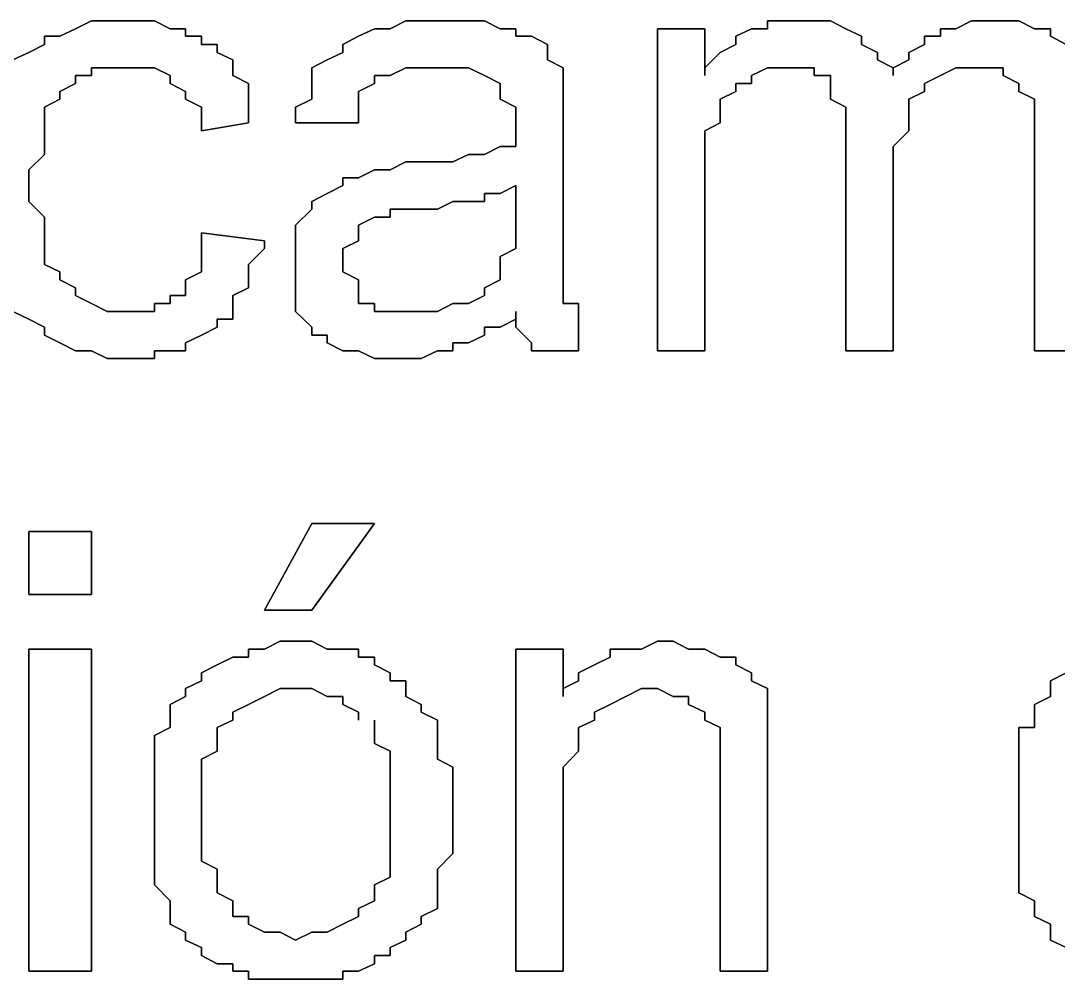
# Model space of a CAD drawing. Header units: metres. Extents: x 2.9 to 42.8, y 1.7 to 28.7.
# Drawn here: x 40.3913 to 40.6242, y 15.6157 to 15.8309 of the extents above; entities that cross this region are included whole.
import ezdxf

# ---------------------------------------------------------------- set-up
doc = ezdxf.new("R2010")
doc.units = ezdxf.units.M
doc.layers.add('GRIS', color=8, linetype='Continuous')

msp = doc.modelspace()

# ---------------------------------------------------------------- linework, layer by layer
at = {"layer": 'GRIS', "lineweight": -3}
for points in [[(40.4072, 15.8309), (40.4036, 15.8291), (40.4072, 15.8309)], [(40.4107, 15.8309), (40.4072, 15.8309), (40.4107, 15.8309)], [(40.4142, 15.8309), (40.4107, 15.8309), (40.4142, 15.8309)], [(40.4178, 15.8309), (40.4142, 15.8309), (40.4178, 15.8309)], [(40.4213, 15.8309), (40.4178, 15.8309), (40.4213, 15.8309)], [(40.4248, 15.8291), (40.4213, 15.8309), (40.4248, 15.8291)], [(40.4777, 15.8309), (40.4742, 15.8291), (40.4777, 15.8309)], [(40.4812, 15.8309), (40.4777, 15.8309), (40.4812, 15.8309)], [(40.4848, 15.8309), (40.4812, 15.8309), (40.4848, 15.8309)], [(40.4883, 15.8309), (40.4848, 15.8309), (40.4883, 15.8309)], [(40.4918, 15.8309), (40.4883, 15.8309), (40.4918, 15.8309)], [(40.4954, 15.8309), (40.4918, 15.8309), (40.4954, 15.8309)], [(40.4989, 15.8291), (40.4954, 15.8309), (40.4989, 15.8291)], [(40.5624, 15.8309), (40.5589, 15.8309), (40.5624, 15.8309)], [(40.5589, 15.8309), (40.5589, 15.8291), (40.5589, 15.8309)], [(40.5659, 15.8309), (40.5624, 15.8309), (40.5659, 15.8309)], [(40.5694, 15.8309), (40.5659, 15.8309), (40.5694, 15.8309)], [(40.573, 15.8309), (40.5694, 15.8309), (40.573, 15.8309)], [(40.5765, 15.8291), (40.573, 15.8309), (40.5765, 15.8291)], [(40.6047, 15.8309), (40.6012, 15.8291), (40.6047, 15.8309)], [(40.6082, 15.8309), (40.6047, 15.8309), (40.6082, 15.8309)], [(40.6118, 15.8309), (40.6082, 15.8309), (40.6118, 15.8309)], [(40.6153, 15.8309), (40.6118, 15.8309), (40.6153, 15.8309)], [(40.6188, 15.8291), (40.6153, 15.8309), (40.6188, 15.8291)], [(40.4001, 15.8274), (40.3966, 15.8274), (40.4001, 15.8274)], [(40.3966, 15.8274), (40.3966, 15.8256), (40.3966, 15.8274)], [(40.4036, 15.8291), (40.4001, 15.8274), (40.4036, 15.8291)], [(40.4283, 15.8291), (40.4248, 15.8291), (40.4283, 15.8291)], [(40.4283, 15.8274), (40.4283, 15.8291), (40.4283, 15.8274)], [(40.4319, 15.8274), (40.4283, 15.8274), (40.4319, 15.8274)], [(40.4319, 15.8256), (40.4319, 15.8274), (40.4319, 15.8256)], [(40.4671, 15.8274), (40.4636, 15.8256), (40.4671, 15.8274)], [(40.4707, 15.8291), (40.4671, 15.8274), (40.4707, 15.8291)], [(40.4742, 15.8291), (40.4707, 15.8291), (40.4742, 15.8291)], [(40.5024, 15.8291), (40.4989, 15.8291), (40.5024, 15.8291)], [(40.5024, 15.8274), (40.5024, 15.8291), (40.5024, 15.8274)], [(40.5059, 15.8274), (40.5024, 15.8274), (40.5059, 15.8274)], [(40.5095, 15.8256), (40.5059, 15.8274), (40.5095, 15.8256)], [(40.5448, 15.8291), (40.5342, 15.8291), (40.5448, 15.8291)], [(40.5342, 15.8291), (40.5342, 15.7568), (40.5342, 15.8291)], [(40.5448, 15.8186), (40.5448, 15.8291), (40.5448, 15.8186)], [(40.5553, 15.8291), (40.5518, 15.8274), (40.5553, 15.8291)], [(40.5518, 15.8274), (40.5518, 15.8256), (40.5518, 15.8274)], [(40.5589, 15.8291), (40.5553, 15.8291), (40.5589, 15.8291)], [(40.58, 15.8274), (40.5765, 15.8291), (40.58, 15.8274)], [(40.58, 15.8256), (40.58, 15.8274), (40.58, 15.8256)], [(40.5977, 15.8274), (40.5941, 15.8274), (40.5977, 15.8274)], [(40.5941, 15.8274), (40.5941, 15.8256), (40.5941, 15.8274)], [(40.6012, 15.8291), (40.5977, 15.8291), (40.6012, 15.8291)], [(40.5977, 15.8291), (40.5977, 15.8274), (40.5977, 15.8291)], [(40.6224, 15.8291), (40.6188, 15.8291), (40.6224, 15.8291)], [(40.6224, 15.8274), (40.6224, 15.8291), (40.6224, 15.8274)], [(40.6259, 15.8256), (40.6224, 15.8274), (40.6259, 15.8256)], [(40.3966, 15.8256), (40.3931, 15.8238), (40.3966, 15.8256)], [(40.4354, 15.8256), (40.4319, 15.8256), (40.4354, 15.8256)], [(40.4354, 15.8238), (40.4354, 15.8256), (40.4354, 15.8238)], [(40.4636, 15.8256), (40.4636, 15.8238), (40.4636, 15.8256)], [(40.5095, 15.8238), (40.5095, 15.8256), (40.5095, 15.8238)], [(40.5518, 15.8256), (40.5483, 15.8238), (40.5518, 15.8256)], [(40.5836, 15.8238), (40.58, 15.8256), (40.5836, 15.8238)], [(40.5941, 15.8256), (40.5906, 15.8238), (40.5941, 15.8256)], [(40.3931, 15.8238), (40.3895, 15.8221), (40.3931, 15.8238)], [(40.4389, 15.8221), (40.4354, 15.8238), (40.4389, 15.8221)], [(40.4636, 15.8238), (40.4601, 15.8221), (40.4636, 15.8238)], [(40.5095, 15.8221), (40.5095, 15.8238), (40.5095, 15.8221)], [(40.5483, 15.8238), (40.5448, 15.8203), (40.5483, 15.8238)], [(40.5836, 15.8221), (40.5836, 15.8238), (40.5836, 15.8221)], [(40.5906, 15.8238), (40.5906, 15.8221), (40.5906, 15.8238)], [(40.4072, 15.8186), (40.4072, 15.8203), (40.4072, 15.8186)], [(40.4072, 15.8203), (40.4107, 15.8203), (40.4072, 15.8203)], [(40.4107, 15.8203), (40.4142, 15.8203), (40.4107, 15.8203)], [(40.4142, 15.8203), (40.4178, 15.8203), (40.4142, 15.8203)], [(40.4178, 15.8203), (40.4213, 15.8203), (40.4178, 15.8203)], [(40.4213, 15.8203), (40.4248, 15.8186), (40.4213, 15.8203)], [(40.4389, 15.8203), (40.4389, 15.8221), (40.4389, 15.8203)], [(40.4389, 15.8186), (40.4389, 15.8203), (40.4389, 15.8186)], [(40.4601, 15.8221), (40.4566, 15.8203), (40.4601, 15.8221)], [(40.4566, 15.8203), (40.4566, 15.8186), (40.4566, 15.8203)], [(40.4742, 15.8186), (40.4777, 15.8203), (40.4742, 15.8186)], [(40.4777, 15.8203), (40.4812, 15.8203), (40.4777, 15.8203)], [(40.4812, 15.8203), (40.4848, 15.8203), (40.4812, 15.8203)], [(40.4848, 15.8203), (40.4883, 15.8203), (40.4848, 15.8203)], [(40.4883, 15.8203), (40.4918, 15.8203), (40.4883, 15.8203)], [(40.4918, 15.8203), (40.4954, 15.8186), (40.4918, 15.8203)], [(40.513, 15.8203), (40.5095, 15.8221), (40.513, 15.8203)], [(40.513, 15.8168), (40.513, 15.8203), (40.513, 15.8168)], [(40.5448, 15.8203), (40.5448, 15.8186), (40.5448, 15.8203)], [(40.5553, 15.8186), (40.5589, 15.8203), (40.5553, 15.8186)], [(40.5589, 15.8203), (40.5624, 15.8203), (40.5589, 15.8203)], [(40.5624, 15.8203), (40.5659, 15.8203), (40.5624, 15.8203)], [(40.5659, 15.8203), (40.5694, 15.8203), (40.5659, 15.8203)], [(40.5694, 15.8203), (40.5694, 15.8186), (40.5694, 15.8203)], [(40.5871, 15.8203), (40.5836, 15.8221), (40.5871, 15.8203)], [(40.5906, 15.8221), (40.5871, 15.8203), (40.5906, 15.8221)], [(40.5871, 15.8203), (40.5871, 15.8186), (40.5871, 15.8203)], [(40.5871, 15.8186), (40.5871, 15.8203), (40.5871, 15.8186)], [(40.5977, 15.8186), (40.6012, 15.8203), (40.5977, 15.8186)], [(40.6012, 15.8203), (40.6047, 15.8203), (40.6012, 15.8203)], [(40.6047, 15.8203), (40.6082, 15.8203), (40.6047, 15.8203)], [(40.6082, 15.8203), (40.6118, 15.8203), (40.6082, 15.8203)], [(40.6118, 15.8203), (40.6118, 15.8186), (40.6118, 15.8203)], [(40.4036, 15.8168), (40.4036, 15.8186), (40.4036, 15.8168)], [(40.4036, 15.8186), (40.4072, 15.8186), (40.4036, 15.8186)], [(40.4248, 15.8186), (40.4248, 15.8168), (40.4248, 15.8186)], [(40.4424, 15.8168), (40.4389, 15.8186), (40.4424, 15.8168)], [(40.4566, 15.8186), (40.4566, 15.8168), (40.4566, 15.8186)], [(40.4707, 15.8168), (40.4707, 15.8186), (40.4707, 15.8168)], [(40.4707, 15.8186), (40.4742, 15.8186), (40.4707, 15.8186)], [(40.4954, 15.8186), (40.4989, 15.8168), (40.4954, 15.8186)], [(40.5553, 15.8168), (40.5553, 15.8186), (40.5553, 15.8168)], [(40.5694, 15.8186), (40.573, 15.8186), (40.5694, 15.8186)], [(40.573, 15.8186), (40.573, 15.8168), (40.573, 15.8186)], [(40.5941, 15.8168), (40.5977, 15.8186), (40.5941, 15.8168)], [(40.6118, 15.8186), (40.6153, 15.8168), (40.6118, 15.8186)], [(40.4001, 15.815), (40.4036, 15.8168), (40.4001, 15.815)], [(40.4248, 15.8168), (40.4283, 15.815), (40.4248, 15.8168)], [(40.4424, 15.8133), (40.4424, 15.8168), (40.4424, 15.8133)], [(40.4566, 15.8168), (40.4566, 15.8133), (40.4566, 15.8168)], [(40.4671, 15.815), (40.4707, 15.8168), (40.4671, 15.815)], [(40.4989, 15.8168), (40.4989, 15.815), (40.4989, 15.8168)], [(40.513, 15.815), (40.513, 15.8168), (40.513, 15.815)], [(40.5518, 15.815), (40.5518, 15.8168), (40.5518, 15.815)], [(40.5518, 15.8168), (40.5553, 15.8168), (40.5518, 15.8168)], [(40.573, 15.8168), (40.573, 15.815), (40.573, 15.8168)], [(40.5941, 15.815), (40.5941, 15.8168), (40.5941, 15.815)], [(40.6153, 15.8168), (40.6153, 15.815), (40.6153, 15.8168)], [(40.3966, 15.8115), (40.4001, 15.8133), (40.3966, 15.8115)], [(40.4001, 15.8133), (40.4001, 15.815), (40.4001, 15.8133)], [(40.4283, 15.815), (40.4283, 15.8133), (40.4283, 15.815)], [(40.4283, 15.8133), (40.4319, 15.8115), (40.4283, 15.8133)], [(40.4424, 15.8115), (40.4424, 15.8133), (40.4424, 15.8115)], [(40.4566, 15.8133), (40.453, 15.8115), (40.4566, 15.8133)], [(40.4671, 15.8133), (40.4671, 15.815), (40.4671, 15.8133)], [(40.4671, 15.8115), (40.4671, 15.8133), (40.4671, 15.8115)], [(40.4989, 15.815), (40.4989, 15.8133), (40.4989, 15.815)], [(40.4989, 15.8133), (40.5024, 15.8115), (40.4989, 15.8133)], [(40.513, 15.8133), (40.513, 15.815), (40.513, 15.8133)], [(40.513, 15.8115), (40.513, 15.8133), (40.513, 15.8115)], [(40.5483, 15.8133), (40.5518, 15.815), (40.5483, 15.8133)], [(40.5483, 15.8097), (40.5483, 15.8133), (40.5483, 15.8097)], [(40.573, 15.815), (40.573, 15.8133), (40.573, 15.815)], [(40.573, 15.8133), (40.5765, 15.8115), (40.573, 15.8133)], [(40.5906, 15.8133), (40.5941, 15.815), (40.5906, 15.8133)], [(40.5906, 15.8115), (40.5906, 15.8133), (40.5906, 15.8115)], [(40.6153, 15.815), (40.6188, 15.8133), (40.6153, 15.815)], [(40.6188, 15.8133), (40.6188, 15.8115), (40.6188, 15.8133)], [(40.3966, 15.8097), (40.3966, 15.8115), (40.3966, 15.8097)], [(40.4319, 15.8115), (40.4319, 15.8097), (40.4319, 15.8115)], [(40.4424, 15.8097), (40.4424, 15.8115), (40.4424, 15.8097)], [(40.453, 15.8115), (40.453, 15.808), (40.453, 15.8115)], [(40.4671, 15.808), (40.4671, 15.8115), (40.4671, 15.808)], [(40.5024, 15.8115), (40.5024, 15.8097), (40.5024, 15.8115)], [(40.513, 15.8097), (40.513, 15.8115), (40.513, 15.8097)], [(40.5765, 15.8115), (40.5765, 15.8097), (40.5765, 15.8115)], [(40.5906, 15.8097), (40.5906, 15.8115), (40.5906, 15.8097)], [(40.6188, 15.8115), (40.6188, 15.808), (40.6188, 15.8115)], [(40.3966, 15.808), (40.3966, 15.8097), (40.3966, 15.808)], [(40.4319, 15.8097), (40.4319, 15.8062), (40.4319, 15.8097)], [(40.4424, 15.808), (40.4424, 15.8097), (40.4424, 15.808)], [(40.5024, 15.8097), (40.5024, 15.8062), (40.5024, 15.8097)], [(40.513, 15.8062), (40.513, 15.8097), (40.513, 15.8062)], [(40.5483, 15.808), (40.5483, 15.8097), (40.5483, 15.808)], [(40.5765, 15.8097), (40.5765, 15.8062), (40.5765, 15.8097)], [(40.5906, 15.808), (40.5906, 15.8097), (40.5906, 15.808)], [(40.3966, 15.8044), (40.3966, 15.808), (40.3966, 15.8044)], [(40.4319, 15.8062), (40.4424, 15.808), (40.4319, 15.8062)], [(40.453, 15.808), (40.4671, 15.808), (40.453, 15.808)], [(40.5024, 15.8062), (40.5024, 15.8027), (40.5024, 15.8062)], [(40.513, 15.8044), (40.513, 15.8062), (40.513, 15.8044)], [(40.5448, 15.8062), (40.5483, 15.808), (40.5448, 15.8062)], [(40.5448, 15.8044), (40.5448, 15.8062), (40.5448, 15.8044)], [(40.5765, 15.8062), (40.5765, 15.8044), (40.5765, 15.8062)], [(40.5871, 15.8027), (40.5906, 15.8062), (40.5871, 15.8027)], [(40.5906, 15.8062), (40.5906, 15.808), (40.5906, 15.8062)], [(40.6188, 15.808), (40.6188, 15.8062), (40.6188, 15.808)], [(40.6188, 15.8062), (40.6188, 15.8027), (40.6188, 15.8062)], [(40.3966, 15.8027), (40.3966, 15.8044), (40.3966, 15.8027)], [(40.513, 15.7868), (40.513, 15.8044), (40.513, 15.7868)], [(40.5448, 15.8009), (40.5448, 15.8044), (40.5448, 15.8009)], [(40.5765, 15.8044), (40.5765, 15.7568), (40.5765, 15.8044)], [(40.3966, 15.8009), (40.3966, 15.8027), (40.3966, 15.8009)], [(40.4989, 15.8027), (40.4954, 15.8009), (40.4989, 15.8027)], [(40.5024, 15.8027), (40.4989, 15.8027), (40.5024, 15.8027)], [(40.5871, 15.8009), (40.5871, 15.8027), (40.5871, 15.8009)], [(40.6188, 15.8027), (40.6188, 15.7568), (40.6188, 15.8027)], [(40.3931, 15.7974), (40.3966, 15.8009), (40.3931, 15.7974)], [(40.4777, 15.7992), (40.4742, 15.7974), (40.4777, 15.7992)], [(40.4812, 15.7992), (40.4777, 15.7992), (40.4812, 15.7992)], [(40.4848, 15.7992), (40.4812, 15.7992), (40.4848, 15.7992)], [(40.4883, 15.7992), (40.4848, 15.7992), (40.4883, 15.7992)], [(40.4918, 15.8009), (40.4883, 15.7992), (40.4918, 15.8009)], [(40.4954, 15.8009), (40.4918, 15.8009), (40.4954, 15.8009)], [(40.5448, 15.7992), (40.5448, 15.8009), (40.5448, 15.7992)], [(40.5448, 15.7956), (40.5448, 15.7992), (40.5448, 15.7956)], [(40.5871, 15.7992), (40.5871, 15.8009), (40.5871, 15.7992)], [(40.5871, 15.7568), (40.5871, 15.7992), (40.5871, 15.7568)], [(40.3931, 15.7939), (40.3931, 15.7974), (40.3931, 15.7939)], [(40.4707, 15.7974), (40.4671, 15.7956), (40.4707, 15.7974)], [(40.4742, 15.7974), (40.4707, 15.7974), (40.4742, 15.7974)], [(40.4671, 15.7956), (40.4636, 15.7956), (40.4671, 15.7956)], [(40.4636, 15.7956), (40.4636, 15.7939), (40.4636, 15.7956)], [(40.5448, 15.7939), (40.5448, 15.7956), (40.5448, 15.7939)], [(40.3931, 15.7903), (40.3931, 15.7939), (40.3931, 15.7903)], [(40.4601, 15.7921), (40.4566, 15.7903), (40.4601, 15.7921)], [(40.4636, 15.7939), (40.4601, 15.7921), (40.4636, 15.7939)], [(40.4954, 15.7903), (40.4954, 15.7921), (40.4954, 15.7903)], [(40.4954, 15.7921), (40.4989, 15.7921), (40.4954, 15.7921)], [(40.4989, 15.7921), (40.5024, 15.7939), (40.4989, 15.7921)], [(40.5024, 15.7939), (40.5024, 15.7886), (40.5024, 15.7939)], [(40.5448, 15.7568), (40.5448, 15.7939), (40.5448, 15.7568)], [(40.3966, 15.7868), (40.3931, 15.7903), (40.3966, 15.7868)], [(40.4566, 15.7903), (40.4566, 15.7886), (40.4566, 15.7903)], [(40.4848, 15.7886), (40.4883, 15.7903), (40.4848, 15.7886)], [(40.4883, 15.7903), (40.4918, 15.7903), (40.4883, 15.7903)], [(40.4918, 15.7903), (40.4954, 15.7903), (40.4918, 15.7903)], [(40.4566, 15.7886), (40.453, 15.785), (40.4566, 15.7886)], [(40.4742, 15.7868), (40.4742, 15.7886), (40.4742, 15.7868)], [(40.4742, 15.7886), (40.4777, 15.7886), (40.4742, 15.7886)], [(40.4777, 15.7886), (40.4812, 15.7886), (40.4777, 15.7886)], [(40.4812, 15.7886), (40.4848, 15.7886), (40.4812, 15.7886)], [(40.5024, 15.7886), (40.5024, 15.785), (40.5024, 15.7886)], [(40.3966, 15.785), (40.3966, 15.7868), (40.3966, 15.785)], [(40.3966, 15.7815), (40.3966, 15.785), (40.3966, 15.7815)], [(40.453, 15.785), (40.453, 15.7833), (40.453, 15.785)], [(40.4671, 15.785), (40.4707, 15.7868), (40.4671, 15.785)], [(40.4671, 15.7833), (40.4671, 15.785), (40.4671, 15.7833)], [(40.4707, 15.7868), (40.4742, 15.7868), (40.4707, 15.7868)], [(40.5024, 15.785), (40.5024, 15.7833), (40.5024, 15.785)], [(40.513, 15.7833), (40.513, 15.7868), (40.513, 15.7833)], [(40.4319, 15.7833), (40.4319, 15.7815), (40.4319, 15.7833)], [(40.446, 15.7815), (40.4319, 15.7833), (40.446, 15.7815)], [(40.453, 15.7833), (40.453, 15.7815), (40.453, 15.7833)], [(40.4671, 15.7815), (40.4671, 15.7833), (40.4671, 15.7815)], [(40.5024, 15.7833), (40.5024, 15.7798), (40.5024, 15.7833)], [(40.513, 15.7798), (40.513, 15.7833), (40.513, 15.7798)], [(40.3966, 15.7798), (40.3966, 15.7815), (40.3966, 15.7798)], [(40.4319, 15.7815), (40.4319, 15.7798), (40.4319, 15.7815)], [(40.446, 15.7798), (40.446, 15.7815), (40.446, 15.7798)], [(40.453, 15.7815), (40.453, 15.778), (40.453, 15.7815)], [(40.4636, 15.7798), (40.4671, 15.7815), (40.4636, 15.7798)], [(40.3966, 15.778), (40.3966, 15.7798), (40.3966, 15.778)], [(40.3966, 15.7762), (40.3966, 15.778), (40.3966, 15.7762)], [(40.4319, 15.7798), (40.4319, 15.778), (40.4319, 15.7798)], [(40.4319, 15.778), (40.4319, 15.7745), (40.4319, 15.778)], [(40.4424, 15.7762), (40.446, 15.7798), (40.4424, 15.7762)], [(40.453, 15.778), (40.453, 15.7762), (40.453, 15.778)], [(40.4636, 15.778), (40.4636, 15.7798), (40.4636, 15.778)], [(40.4636, 15.7762), (40.4636, 15.778), (40.4636, 15.7762)], [(40.5024, 15.7798), (40.4989, 15.778), (40.5024, 15.7798)], [(40.4989, 15.778), (40.4989, 15.7762), (40.4989, 15.778)], [(40.513, 15.778), (40.513, 15.7798), (40.513, 15.778)], [(40.513, 15.7745), (40.513, 15.778), (40.513, 15.7745)], [(40.4001, 15.7745), (40.3966, 15.7762), (40.4001, 15.7745)], [(40.4424, 15.7745), (40.4424, 15.7762), (40.4424, 15.7745)], [(40.453, 15.7762), (40.453, 15.7727), (40.453, 15.7762)], [(40.4636, 15.7745), (40.4636, 15.7762), (40.4636, 15.7745)], [(40.4989, 15.7762), (40.4989, 15.7745), (40.4989, 15.7762)], [(40.4001, 15.7727), (40.4001, 15.7745), (40.4001, 15.7727)], [(40.4319, 15.7745), (40.4283, 15.7727), (40.4319, 15.7745)], [(40.4424, 15.7727), (40.4424, 15.7745), (40.4424, 15.7727)], [(40.4671, 15.7727), (40.4636, 15.7745), (40.4671, 15.7727)], [(40.4989, 15.7745), (40.4989, 15.7727), (40.4989, 15.7745)], [(40.513, 15.7727), (40.513, 15.7745), (40.513, 15.7727)], [(40.4036, 15.7709), (40.4001, 15.7727), (40.4036, 15.7709)], [(40.4283, 15.7727), (40.4283, 15.7709), (40.4283, 15.7727)], [(40.4424, 15.7709), (40.4424, 15.7727), (40.4424, 15.7709)], [(40.453, 15.7727), (40.453, 15.7709), (40.453, 15.7727)], [(40.4671, 15.7692), (40.4671, 15.7727), (40.4671, 15.7692)], [(40.4989, 15.7727), (40.4954, 15.7709), (40.4989, 15.7727)], [(40.513, 15.7709), (40.513, 15.7727), (40.513, 15.7709)], [(40.4036, 15.7692), (40.4036, 15.7709), (40.4036, 15.7692)], [(40.4072, 15.7674), (40.4036, 15.7692), (40.4072, 15.7674)], [(40.4283, 15.7692), (40.4248, 15.7692), (40.4283, 15.7692)], [(40.4248, 15.7692), (40.4248, 15.7674), (40.4248, 15.7692)], [(40.4283, 15.7709), (40.4283, 15.7692), (40.4283, 15.7709)], [(40.4389, 15.7692), (40.4424, 15.7709), (40.4389, 15.7692)], [(40.4389, 15.7656), (40.4389, 15.7692), (40.4389, 15.7656)], [(40.453, 15.7709), (40.453, 15.7692), (40.453, 15.7709)], [(40.453, 15.7692), (40.453, 15.7674), (40.453, 15.7692)], [(40.4671, 15.7674), (40.4671, 15.7692), (40.4671, 15.7674)], [(40.4954, 15.7692), (40.4918, 15.7674), (40.4954, 15.7692)], [(40.4954, 15.7709), (40.4954, 15.7692), (40.4954, 15.7709)], [(40.513, 15.7674), (40.513, 15.7709), (40.513, 15.7674)], [(40.4107, 15.7656), (40.4072, 15.7674), (40.4107, 15.7656)], [(40.4248, 15.7674), (40.4213, 15.7674), (40.4248, 15.7674)], [(40.4213, 15.7674), (40.4213, 15.7656), (40.4213, 15.7674)], [(40.453, 15.7674), (40.453, 15.7656), (40.453, 15.7674)], [(40.4707, 15.7674), (40.4671, 15.7674), (40.4707, 15.7674)], [(40.4707, 15.7656), (40.4707, 15.7674), (40.4707, 15.7656)], [(40.4883, 15.7674), (40.4848, 15.7656), (40.4883, 15.7674)], [(40.4918, 15.7674), (40.4883, 15.7674), (40.4918, 15.7674)], [(40.5165, 15.7674), (40.513, 15.7674), (40.5165, 15.7674)], [(40.5165, 15.7656), (40.5165, 15.7674), (40.5165, 15.7656)], [(40.3895, 15.7656), (40.3931, 15.7639), (40.3895, 15.7656)], [(40.4142, 15.7656), (40.4107, 15.7656), (40.4142, 15.7656)], [(40.4178, 15.7656), (40.4142, 15.7656), (40.4178, 15.7656)], [(40.4213, 15.7656), (40.4178, 15.7656), (40.4213, 15.7656)], [(40.4389, 15.7639), (40.4389, 15.7656), (40.4389, 15.7639)], [(40.453, 15.7656), (40.4566, 15.7621), (40.453, 15.7656)], [(40.4742, 15.7656), (40.4707, 15.7656), (40.4742, 15.7656)], [(40.4777, 15.7656), (40.4742, 15.7656), (40.4777, 15.7656)], [(40.4812, 15.7656), (40.4777, 15.7656), (40.4812, 15.7656)], [(40.4848, 15.7656), (40.4812, 15.7656), (40.4848, 15.7656)], [(40.5024, 15.7656), (40.5024, 15.7639), (40.5024, 15.7656)], [(40.5024, 15.7639), (40.5024, 15.7656), (40.5024, 15.7639)], [(40.5165, 15.7639), (40.5165, 15.7656), (40.5165, 15.7639)], [(40.3931, 15.7639), (40.3966, 15.7621), (40.3931, 15.7639)], [(40.3966, 15.7621), (40.3966, 15.7603), (40.3966, 15.7621)], [(40.4319, 15.7603), (40.4354, 15.7621), (40.4319, 15.7603)], [(40.4354, 15.7621), (40.4354, 15.7639), (40.4354, 15.7621)], [(40.4354, 15.7639), (40.4389, 15.7639), (40.4354, 15.7639)], [(40.4566, 15.7621), (40.4566, 15.7603), (40.4566, 15.7621)], [(40.4954, 15.7603), (40.4954, 15.7621), (40.4954, 15.7603)], [(40.4954, 15.7621), (40.4989, 15.7621), (40.4954, 15.7621)], [(40.4989, 15.7621), (40.5024, 15.7639), (40.4989, 15.7621)], [(40.5024, 15.7639), (40.5024, 15.7621), (40.5024, 15.7639)], [(40.5024, 15.7621), (40.5059, 15.7586), (40.5024, 15.7621)], [(40.5165, 15.7603), (40.5165, 15.7639), (40.5165, 15.7603)], [(40.3966, 15.7603), (40.4001, 15.7586), (40.3966, 15.7603)], [(40.4283, 15.7586), (40.4319, 15.7603), (40.4283, 15.7586)], [(40.4566, 15.7603), (40.4601, 15.7603), (40.4566, 15.7603)], [(40.4601, 15.7603), (40.4601, 15.7586), (40.4601, 15.7603)], [(40.4918, 15.7586), (40.4954, 15.7603), (40.4918, 15.7586)], [(40.5165, 15.7586), (40.5165, 15.7603), (40.5165, 15.7586)], [(40.4001, 15.7586), (40.4036, 15.7568), (40.4001, 15.7586)], [(40.4283, 15.7568), (40.4283, 15.7586), (40.4283, 15.7568)], [(40.4601, 15.7586), (40.4636, 15.7568), (40.4601, 15.7586)], [(40.4883, 15.7568), (40.4883, 15.7586), (40.4883, 15.7568)], [(40.4883, 15.7586), (40.4918, 15.7586), (40.4883, 15.7586)], [(40.5059, 15.7586), (40.5059, 15.7568), (40.5059, 15.7586)], [(40.5165, 15.7568), (40.5165, 15.7586), (40.5165, 15.7568)], [(40.4036, 15.7568), (40.4072, 15.7568), (40.4036, 15.7568)], [(40.4072, 15.7568), (40.4107, 15.7551), (40.4072, 15.7568)], [(40.4107, 15.7551), (40.4142, 15.7551), (40.4107, 15.7551)], [(40.4142, 15.7551), (40.4178, 15.7551), (40.4142, 15.7551)], [(40.4178, 15.7551), (40.4213, 15.7551), (40.4178, 15.7551)], [(40.4213, 15.7551), (40.4213, 15.7568), (40.4213, 15.7551)], [(40.4213, 15.7568), (40.4248, 15.7568), (40.4213, 15.7568)], [(40.4248, 15.7568), (40.4283, 15.7568), (40.4248, 15.7568)], [(40.4636, 15.7568), (40.4671, 15.7568), (40.4636, 15.7568)], [(40.4671, 15.7568), (40.4707, 15.7551), (40.4671, 15.7568)], [(40.4707, 15.7551), (40.4742, 15.7551), (40.4707, 15.7551)], [(40.4742, 15.7551), (40.4777, 15.7551), (40.4742, 15.7551)], [(40.4777, 15.7551), (40.4812, 15.7551), (40.4777, 15.7551)], [(40.4812, 15.7551), (40.4848, 15.7568), (40.4812, 15.7551)], [(40.4848, 15.7568), (40.4883, 15.7568), (40.4848, 15.7568)], [(40.5059, 15.7568), (40.5165, 15.7568), (40.5059, 15.7568)], [(40.5342, 15.7568), (40.5448, 15.7568), (40.5342, 15.7568)], [(40.5765, 15.7568), (40.5871, 15.7568), (40.5765, 15.7568)], [(40.6188, 15.7568), (40.6329, 15.7568), (40.6188, 15.7568)], [(40.4566, 15.718), (40.446, 15.6986), (40.4566, 15.718)], [(40.4566, 15.6986), (40.4707, 15.718), (40.4566, 15.6986)], [(40.4707, 15.718), (40.4566, 15.718), (40.4707, 15.718)], [(40.4072, 15.7162), (40.3931, 15.7162), (40.4072, 15.7162)], [(40.3931, 15.7162), (40.3931, 15.7021), (40.3931, 15.7162)], [(40.4072, 15.7021), (40.4072, 15.7162), (40.4072, 15.7021)], [(40.3931, 15.7021), (40.4072, 15.7021), (40.3931, 15.7021)], [(40.446, 15.6986), (40.4566, 15.6986), (40.446, 15.6986)], [(40.4072, 15.6898), (40.3931, 15.6898), (40.4072, 15.6898)], [(40.3931, 15.6898), (40.3931, 15.6175), (40.3931, 15.6898)], [(40.4072, 15.6175), (40.4072, 15.6898), (40.4072, 15.6175)], [(40.446, 15.6898), (40.4424, 15.6898), (40.446, 15.6898)], [(40.4424, 15.6898), (40.4424, 15.688), (40.4424, 15.6898)], [(40.4495, 15.6916), (40.446, 15.6898), (40.4495, 15.6916)], [(40.453, 15.6916), (40.4495, 15.6916), (40.453, 15.6916)], [(40.4566, 15.6916), (40.453, 15.6916), (40.4566, 15.6916)], [(40.4601, 15.6898), (40.4566, 15.6916), (40.4601, 15.6898)], [(40.4636, 15.6898), (40.4601, 15.6898), (40.4636, 15.6898)], [(40.4671, 15.6898), (40.4636, 15.6898), (40.4671, 15.6898)], [(40.4671, 15.688), (40.4671, 15.6898), (40.4671, 15.688)], [(40.513, 15.6898), (40.5024, 15.6898), (40.513, 15.6898)], [(40.5024, 15.6898), (40.5024, 15.6175), (40.5024, 15.6898)], [(40.513, 15.6792), (40.513, 15.6898), (40.513, 15.6792)], [(40.5271, 15.6898), (40.5236, 15.6898), (40.5271, 15.6898)], [(40.5236, 15.6898), (40.5236, 15.688), (40.5236, 15.6898)], [(40.5306, 15.6898), (40.5271, 15.6898), (40.5306, 15.6898)], [(40.5342, 15.6916), (40.5306, 15.6898), (40.5342, 15.6916)], [(40.5377, 15.6916), (40.5342, 15.6916), (40.5377, 15.6916)], [(40.5412, 15.6898), (40.5377, 15.6916), (40.5412, 15.6898)], [(40.5448, 15.6898), (40.5412, 15.6898), (40.5448, 15.6898)], [(40.5483, 15.688), (40.5448, 15.6898), (40.5483, 15.688)], [(40.4389, 15.688), (40.4354, 15.6863), (40.4389, 15.688)], [(40.4424, 15.688), (40.4389, 15.688), (40.4424, 15.688)], [(40.4707, 15.688), (40.4671, 15.688), (40.4707, 15.688)], [(40.4707, 15.6863), (40.4707, 15.688), (40.4707, 15.6863)], [(40.5236, 15.688), (40.5201, 15.6863), (40.5236, 15.688)], [(40.5518, 15.688), (40.5483, 15.688), (40.5518, 15.688)], [(40.5518, 15.6863), (40.5518, 15.688), (40.5518, 15.6863)], [(40.4354, 15.6863), (40.4319, 15.6845), (40.4354, 15.6863)], [(40.4742, 15.6845), (40.4707, 15.6863), (40.4742, 15.6845)], [(40.5201, 15.6863), (40.5165, 15.6845), (40.5201, 15.6863)], [(40.5553, 15.6845), (40.5518, 15.6863), (40.5553, 15.6845)], [(40.4319, 15.6827), (40.4283, 15.681), (40.4319, 15.6827)], [(40.4319, 15.6845), (40.4319, 15.6827), (40.4319, 15.6845)], [(40.4742, 15.6827), (40.4742, 15.6845), (40.4742, 15.6827)], [(40.4777, 15.6827), (40.4742, 15.6827), (40.4777, 15.6827)], [(40.4777, 15.681), (40.4777, 15.6827), (40.4777, 15.681)], [(40.5165, 15.6827), (40.513, 15.681), (40.5165, 15.6827)], [(40.5165, 15.6845), (40.5165, 15.6827), (40.5165, 15.6845)], [(40.5553, 15.6827), (40.5553, 15.6845), (40.5553, 15.6827)], [(40.5589, 15.681), (40.5553, 15.6827), (40.5589, 15.681)], [(40.6259, 15.6845), (40.6224, 15.6827), (40.6259, 15.6845)], [(40.6224, 15.6827), (40.6224, 15.681), (40.6224, 15.6827)], [(40.4283, 15.681), (40.4283, 15.6792), (40.4283, 15.681)], [(40.446, 15.6792), (40.4495, 15.681), (40.446, 15.6792)], [(40.4495, 15.681), (40.453, 15.681), (40.4495, 15.681)], [(40.453, 15.681), (40.4566, 15.681), (40.453, 15.681)], [(40.4566, 15.681), (40.4601, 15.6792), (40.4566, 15.681)], [(40.4777, 15.6792), (40.4777, 15.681), (40.4777, 15.6792)], [(40.513, 15.681), (40.513, 15.6792), (40.513, 15.681)], [(40.5271, 15.6792), (40.5306, 15.681), (40.5271, 15.6792)], [(40.5306, 15.681), (40.5342, 15.681), (40.5306, 15.681)], [(40.5342, 15.681), (40.5377, 15.6792), (40.5342, 15.681)], [(40.5589, 15.6792), (40.5589, 15.681), (40.5589, 15.6792)], [(40.6224, 15.681), (40.6224, 15.6792), (40.6224, 15.681)], [(40.4283, 15.6792), (40.4248, 15.6774), (40.4283, 15.6792)], [(40.4424, 15.6774), (40.446, 15.6792), (40.4424, 15.6774)], [(40.4601, 15.6792), (40.4636, 15.6792), (40.4601, 15.6792)], [(40.4636, 15.6792), (40.4636, 15.6774), (40.4636, 15.6792)], [(40.4812, 15.6774), (40.4777, 15.6792), (40.4812, 15.6774)], [(40.5236, 15.6774), (40.5271, 15.6792), (40.5236, 15.6774)], [(40.5377, 15.6792), (40.5412, 15.6792), (40.5377, 15.6792)], [(40.5412, 15.6792), (40.5412, 15.6774), (40.5412, 15.6792)], [(40.5589, 15.6757), (40.5589, 15.6792), (40.5589, 15.6757)], [(40.6224, 15.6792), (40.6188, 15.6774), (40.6224, 15.6792)], [(40.4248, 15.6774), (40.4248, 15.6757), (40.4248, 15.6774)], [(40.4248, 15.6757), (40.4248, 15.6739), (40.4248, 15.6757)], [(40.4389, 15.6757), (40.4424, 15.6774), (40.4389, 15.6757)], [(40.4389, 15.6739), (40.4389, 15.6757), (40.4389, 15.6739)], [(40.4636, 15.6774), (40.4671, 15.6757), (40.4636, 15.6774)], [(40.4671, 15.6757), (40.4671, 15.6739), (40.4671, 15.6757)], [(40.4812, 15.6757), (40.4812, 15.6774), (40.4812, 15.6757)], [(40.4848, 15.6739), (40.4812, 15.6757), (40.4848, 15.6739)], [(40.5201, 15.6757), (40.5236, 15.6774), (40.5201, 15.6757)], [(40.5201, 15.6739), (40.5201, 15.6757), (40.5201, 15.6739)], [(40.5412, 15.6774), (40.5448, 15.6757), (40.5412, 15.6774)], [(40.5448, 15.6757), (40.5448, 15.6739), (40.5448, 15.6757)], [(40.5589, 15.6739), (40.5589, 15.6757), (40.5589, 15.6739)], [(40.6188, 15.6774), (40.6188, 15.6757), (40.6188, 15.6774)], [(40.6188, 15.6757), (40.6188, 15.6722), (40.6188, 15.6757)], [(40.4248, 15.6739), (40.4248, 15.6722), (40.4248, 15.6739)], [(40.4354, 15.6722), (40.4389, 15.6739), (40.4354, 15.6722)], [(40.4707, 15.6739), (40.4707, 15.6722), (40.4707, 15.6739)], [(40.4848, 15.6722), (40.4848, 15.6739), (40.4848, 15.6722)], [(40.5165, 15.6722), (40.5201, 15.6739), (40.5165, 15.6722)], [(40.5448, 15.6739), (40.5483, 15.6722), (40.5448, 15.6739)], [(40.5589, 15.6722), (40.5589, 15.6739), (40.5589, 15.6722)], [(40.4248, 15.6722), (40.4213, 15.6704), (40.4248, 15.6722)], [(40.4354, 15.6704), (40.4354, 15.6722), (40.4354, 15.6704)], [(40.4707, 15.6722), (40.4707, 15.6704), (40.4707, 15.6722)], [(40.4848, 15.6704), (40.4848, 15.6722), (40.4848, 15.6704)], [(40.5165, 15.6704), (40.5165, 15.6722), (40.5165, 15.6704)], [(40.5483, 15.6722), (40.5483, 15.6704), (40.5483, 15.6722)], [(40.5589, 15.6704), (40.5589, 15.6722), (40.5589, 15.6704)], [(40.6188, 15.6722), (40.6153, 15.6722), (40.6188, 15.6722)], [(40.6153, 15.6722), (40.6153, 15.6704), (40.6153, 15.6722)], [(40.4213, 15.6704), (40.4213, 15.6686), (40.4213, 15.6704)], [(40.4213, 15.6686), (40.4213, 15.6669), (40.4213, 15.6686)], [(40.4354, 15.6686), (40.4354, 15.6704), (40.4354, 15.6686)], [(40.4354, 15.6669), (40.4354, 15.6686), (40.4354, 15.6669)], [(40.4707, 15.6704), (40.4707, 15.6686), (40.4707, 15.6704)], [(40.4707, 15.6686), (40.4742, 15.6669), (40.4707, 15.6686)], [(40.4848, 15.6686), (40.4848, 15.6704), (40.4848, 15.6686)], [(40.4848, 15.6651), (40.4848, 15.6686), (40.4848, 15.6651)], [(40.5165, 15.6686), (40.5165, 15.6704), (40.5165, 15.6686)], [(40.5165, 15.6669), (40.5165, 15.6686), (40.5165, 15.6669)], [(40.5483, 15.6704), (40.5483, 15.6686), (40.5483, 15.6704)], [(40.5483, 15.6686), (40.5483, 15.6669), (40.5483, 15.6686)], [(40.5589, 15.6669), (40.5589, 15.6704), (40.5589, 15.6669)], [(40.6153, 15.6704), (40.6153, 15.6669), (40.6153, 15.6704)], [(40.4213, 15.6669), (40.4213, 15.6633), (40.4213, 15.6669)], [(40.4319, 15.6651), (40.4354, 15.6669), (40.4319, 15.6651)], [(40.4742, 15.6669), (40.4742, 15.6633), (40.4742, 15.6669)], [(40.513, 15.6633), (40.5165, 15.6669), (40.513, 15.6633)], [(40.5483, 15.6669), (40.5483, 15.6633), (40.5483, 15.6669)], [(40.5589, 15.6651), (40.5589, 15.6669), (40.5589, 15.6651)], [(40.6153, 15.6669), (40.6153, 15.6651), (40.6153, 15.6669)], [(40.4319, 15.6616), (40.4319, 15.6651), (40.4319, 15.6616)], [(40.4883, 15.6633), (40.4848, 15.6651), (40.4883, 15.6633)], [(40.5589, 15.6616), (40.5589, 15.6651), (40.5589, 15.6616)], [(40.6153, 15.6651), (40.6153, 15.6633), (40.6153, 15.6651)], [(40.4213, 15.6633), (40.4213, 15.6616), (40.4213, 15.6633)], [(40.4213, 15.6616), (40.4213, 15.658), (40.4213, 15.6616)], [(40.4319, 15.6598), (40.4319, 15.6616), (40.4319, 15.6598)], [(40.4742, 15.6633), (40.4742, 15.6616), (40.4742, 15.6633)], [(40.4742, 15.6616), (40.4742, 15.6598), (40.4742, 15.6616)], [(40.4883, 15.6598), (40.4883, 15.6633), (40.4883, 15.6598)], [(40.513, 15.6616), (40.513, 15.6633), (40.513, 15.6616)], [(40.513, 15.658), (40.513, 15.6616), (40.513, 15.658)], [(40.5483, 15.6633), (40.5483, 15.6616), (40.5483, 15.6633)], [(40.5483, 15.6616), (40.5483, 15.6175), (40.5483, 15.6616)], [(40.5589, 15.6175), (40.5589, 15.6616), (40.5589, 15.6175)], [(40.6153, 15.6633), (40.6153, 15.6598), (40.6153, 15.6633)], [(40.4319, 15.6563), (40.4319, 15.6598), (40.4319, 15.6563)], [(40.4742, 15.6598), (40.4742, 15.6563), (40.4742, 15.6598)], [(40.4883, 15.658), (40.4883, 15.6598), (40.4883, 15.658)], [(40.6153, 15.6598), (40.6153, 15.658), (40.6153, 15.6598)], [(40.4213, 15.658), (40.4213, 15.6563), (40.4213, 15.658)], [(40.4883, 15.6545), (40.4883, 15.658), (40.4883, 15.6545)], [(40.513, 15.6563), (40.513, 15.658), (40.513, 15.6563)], [(40.6153, 15.658), (40.6153, 15.6563), (40.6153, 15.658)], [(40.4213, 15.6563), (40.4213, 15.6528), (40.4213, 15.6563)], [(40.4319, 15.6545), (40.4319, 15.6563), (40.4319, 15.6545)], [(40.4742, 15.6563), (40.4742, 15.6528), (40.4742, 15.6563)], [(40.513, 15.6175), (40.513, 15.6563), (40.513, 15.6175)], [(40.6153, 15.6563), (40.6153, 15.6528), (40.6153, 15.6563)], [(40.4213, 15.6528), (40.4213, 15.651), (40.4213, 15.6528)], [(40.4319, 15.6528), (40.4319, 15.6545), (40.4319, 15.6528)], [(40.4319, 15.651), (40.4319, 15.6528), (40.4319, 15.651)], [(40.4742, 15.6528), (40.4742, 15.6492), (40.4742, 15.6528)], [(40.4883, 15.651), (40.4883, 15.6545), (40.4883, 15.651)], [(40.6153, 15.6528), (40.6153, 15.6492), (40.6153, 15.6528)], [(40.4213, 15.651), (40.4213, 15.6475), (40.4213, 15.651)], [(40.4319, 15.6475), (40.4319, 15.651), (40.4319, 15.6475)], [(40.4883, 15.6492), (40.4883, 15.651), (40.4883, 15.6492)], [(40.4742, 15.6492), (40.4742, 15.6457), (40.4742, 15.6492)], [(40.4883, 15.6457), (40.4883, 15.6492), (40.4883, 15.6457)], [(40.6153, 15.6492), (40.6153, 15.6475), (40.6153, 15.6492)], [(40.4213, 15.6475), (40.4213, 15.6457), (40.4213, 15.6475)], [(40.4213, 15.6457), (40.4213, 15.6422), (40.4213, 15.6457)], [(40.4319, 15.6457), (40.4319, 15.6475), (40.4319, 15.6457)], [(40.4319, 15.6422), (40.4319, 15.6457), (40.4319, 15.6422)], [(40.4742, 15.6457), (40.4742, 15.6439), (40.4742, 15.6457)], [(40.4883, 15.6439), (40.4883, 15.6457), (40.4883, 15.6439)], [(40.6153, 15.6475), (40.6153, 15.6439), (40.6153, 15.6475)], [(40.4742, 15.6439), (40.4742, 15.6422), (40.4742, 15.6439)], [(40.4848, 15.6404), (40.4883, 15.6439), (40.4848, 15.6404)], [(40.6153, 15.6439), (40.6153, 15.6422), (40.6153, 15.6439)], [(40.4213, 15.6422), (40.4213, 15.6404), (40.4213, 15.6422)], [(40.4354, 15.6404), (40.4319, 15.6422), (40.4354, 15.6404)], [(40.4742, 15.6422), (40.4742, 15.6386), (40.4742, 15.6422)], [(40.6153, 15.6422), (40.6153, 15.6404), (40.6153, 15.6422)], [(40.4213, 15.6404), (40.4213, 15.6386), (40.4213, 15.6404)], [(40.4213, 15.6386), (40.4213, 15.6369), (40.4213, 15.6386)], [(40.4354, 15.6386), (40.4354, 15.6404), (40.4354, 15.6386)], [(40.4354, 15.6369), (40.4354, 15.6386), (40.4354, 15.6369)], [(40.4742, 15.6386), (40.4707, 15.6369), (40.4742, 15.6386)], [(40.4848, 15.6386), (40.4848, 15.6404), (40.4848, 15.6386)], [(40.4848, 15.6369), (40.4848, 15.6386), (40.4848, 15.6369)], [(40.6153, 15.6404), (40.6153, 15.6369), (40.6153, 15.6404)], [(40.4213, 15.6369), (40.4248, 15.6333), (40.4213, 15.6369)], [(40.4354, 15.6351), (40.4354, 15.6369), (40.4354, 15.6351)], [(40.4707, 15.6369), (40.4707, 15.6351), (40.4707, 15.6369)], [(40.4848, 15.6351), (40.4848, 15.6369), (40.4848, 15.6351)], [(40.6153, 15.6369), (40.6153, 15.6351), (40.6153, 15.6369)], [(40.4389, 15.6333), (40.4354, 15.6351), (40.4389, 15.6333)], [(40.4707, 15.6351), (40.4707, 15.6333), (40.4707, 15.6351)], [(40.4848, 15.6333), (40.4848, 15.6351), (40.4848, 15.6333)], [(40.6153, 15.6351), (40.6188, 15.6333), (40.6153, 15.6351)], [(40.4248, 15.6333), (40.4248, 15.6316), (40.4248, 15.6333)], [(40.4248, 15.6316), (40.4248, 15.6298), (40.4248, 15.6316)], [(40.4389, 15.6316), (40.4389, 15.6333), (40.4389, 15.6316)], [(40.4389, 15.6298), (40.4389, 15.6316), (40.4389, 15.6298)], [(40.4707, 15.6333), (40.4671, 15.6316), (40.4707, 15.6333)], [(40.4671, 15.6316), (40.4671, 15.6298), (40.4671, 15.6316)], [(40.4812, 15.6298), (40.4848, 15.6316), (40.4812, 15.6298)], [(40.4848, 15.6316), (40.4848, 15.6333), (40.4848, 15.6316)], [(40.6188, 15.6333), (40.6188, 15.6298), (40.6188, 15.6333)], [(40.4248, 15.6298), (40.4248, 15.6281), (40.4248, 15.6298)], [(40.4424, 15.6298), (40.4389, 15.6298), (40.4424, 15.6298)], [(40.4424, 15.6281), (40.4424, 15.6298), (40.4424, 15.6281)], [(40.4671, 15.6298), (40.4636, 15.6281), (40.4671, 15.6298)], [(40.4812, 15.6281), (40.4812, 15.6298), (40.4812, 15.6281)], [(40.6188, 15.6298), (40.6224, 15.6281), (40.6188, 15.6298)], [(40.4248, 15.6281), (40.4283, 15.6263), (40.4248, 15.6281)], [(40.446, 15.6263), (40.4424, 15.6281), (40.446, 15.6263)], [(40.4636, 15.6281), (40.4601, 15.6263), (40.4636, 15.6281)], [(40.4777, 15.6263), (40.4812, 15.6281), (40.4777, 15.6263)], [(40.6224, 15.6281), (40.6224, 15.6263), (40.6224, 15.6281)], [(40.4283, 15.6263), (40.4283, 15.6245), (40.4283, 15.6263)], [(40.4283, 15.6245), (40.4319, 15.6228), (40.4283, 15.6245)], [(40.4495, 15.6263), (40.446, 15.6263), (40.4495, 15.6263)], [(40.453, 15.6245), (40.4495, 15.6263), (40.453, 15.6245)], [(40.4566, 15.6263), (40.453, 15.6245), (40.4566, 15.6263)], [(40.4601, 15.6263), (40.4566, 15.6263), (40.4601, 15.6263)], [(40.4742, 15.6228), (40.4777, 15.6245), (40.4742, 15.6228)], [(40.4777, 15.6245), (40.4777, 15.6263), (40.4777, 15.6245)], [(40.6224, 15.6263), (40.6224, 15.6245), (40.6224, 15.6263)], [(40.6224, 15.6245), (40.6259, 15.6228), (40.6224, 15.6245)], [(40.4319, 15.6228), (40.4319, 15.621), (40.4319, 15.6228)], [(40.4742, 15.621), (40.4742, 15.6228), (40.4742, 15.621)], [(40.4319, 15.621), (40.4354, 15.6192), (40.4319, 15.621)], [(40.4707, 15.6192), (40.4707, 15.621), (40.4707, 15.6192)], [(40.4707, 15.621), (40.4742, 15.621), (40.4707, 15.621)], [(40.3931, 15.6175), (40.4072, 15.6175), (40.3931, 15.6175)], [(40.4354, 15.6192), (40.4389, 15.6192), (40.4354, 15.6192)], [(40.4389, 15.6192), (40.4389, 15.6175), (40.4389, 15.6192)], [(40.4389, 15.6175), (40.4424, 15.6175), (40.4389, 15.6175)], [(40.4424, 15.6175), (40.4424, 15.6157), (40.4424, 15.6175)], [(40.4636, 15.6157), (40.4636, 15.6175), (40.4636, 15.6157)], [(40.4636, 15.6175), (40.4671, 15.6175), (40.4636, 15.6175)], [(40.4671, 15.6175), (40.4707, 15.6192), (40.4671, 15.6175)], [(40.5024, 15.6175), (40.513, 15.6175), (40.5024, 15.6175)], [(40.5483, 15.6175), (40.5589, 15.6175), (40.5483, 15.6175)], [(40.4424, 15.6157), (40.446, 15.6157), (40.4424, 15.6157)], [(40.446, 15.6157), (40.4495, 15.6157), (40.446, 15.6157)], [(40.4495, 15.6157), (40.453, 15.6157), (40.4495, 15.6157)], [(40.453, 15.6157), (40.4566, 15.6157), (40.453, 15.6157)], [(40.4566, 15.6157), (40.4601, 15.6157), (40.4566, 15.6157)], [(40.4601, 15.6157), (40.4636, 15.6157), (40.4601, 15.6157)]]:
    msp.add_lwpolyline(points, dxfattribs=at)

doc.saveas('drawing.dxf')
